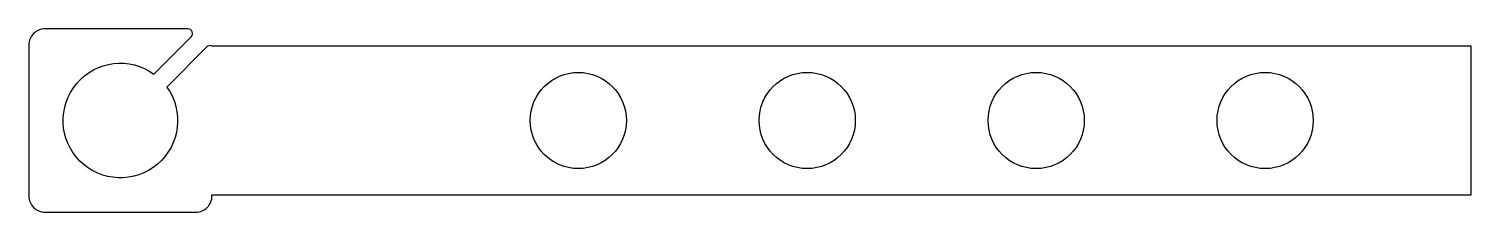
# Model space of a CAD drawing. Header units: millimetres. Extents: x -35.5 to 27.5, y -4 to 4.
import ezdxf

# ---------------------------------------------------------------- set-up
doc = ezdxf.new("R2010")
doc.units = ezdxf.units.MM

msp = doc.modelspace()

# ---------------------------------------------------------------- linework, layer by layer
msp.add_lwpolyline([(-27.5, 3.25, 0.313446), (-27.725, 3.21), (-29.472, 1.462, -12.419481), (-30.038, 2.028), (-28.407, 3.659, 0.668179), (-28.549, 4), (-34.8, 4, 0.414214), (-35.5, 3.3), (-35.5, -3.3, 0.414214), (-34.8, -4), (-28.2, -4, 0.414214), (-27.5, -3.3), (-27.5, -3.25), (27.5, -3.25), (27.5, 3.25)], format="xyb", close=True)
for centre in [(-11.5, 0), (-1.5, 0), (8.5, 0), (18.5, 0)]:
    msp.add_circle(centre, 2.1)

doc.saveas('drawing.dxf')
